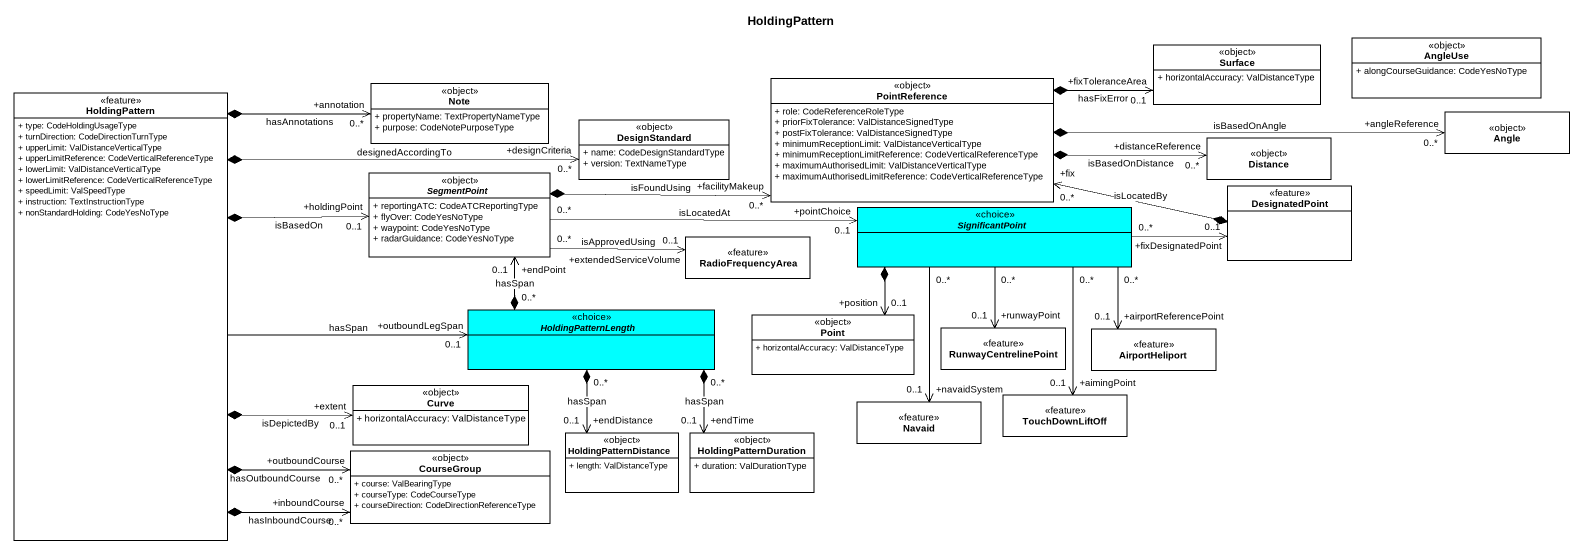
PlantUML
@startuml
title HoldingPattern
hide circle
hide empty members
skinparam classAttributeIconSize 0
class AngleUse <<object>> #FFFFFF {
  + alongCourseGuidance: CodeYesNoType
}
class PointReference <<object>> #FFFFFF {
  + role: CodeReferenceRoleType
  + priorFixTolerance: ValDistanceSignedType
  + postFixTolerance: ValDistanceSignedType
  + minimumReceptionLimit: ValDistanceVerticalType
  + minimumReceptionLimitReference: CodeVerticalReferenceType
  + maximumAuthorisedLimit: ValDistanceVerticalType
  + maximumAuthorisedLimitReference: CodeVerticalReferenceType
}
class Surface <<object>> #FFFFFF {
  + horizontalAccuracy: ValDistanceType
}
class HoldingPattern <<feature>> {
  + type: CodeHoldingUsageType
  + turnDirection: CodeDirectionTurnType
  + upperLimit: ValDistanceVerticalType
  + upperLimitReference: CodeVerticalReferenceType
  + lowerLimit: ValDistanceVerticalType
  + lowerLimitReference: CodeVerticalReferenceType
  + speedLimit: ValSpeedType
  + instruction: TextInstructionType
  + nonStandardHolding: CodeYesNoType
}
class "Note" as Note_ <<object>> #FFFFFF {
  + propertyName: TextPropertyNameType
  + purpose: CodeNotePurposeType
}
class DesignStandard <<object>> #FFFFFF {
  + name: CodeDesignStandardType
  + version: TextNameType
}
class Angle <<object>> #FFFFFF
class Distance <<object>> #FFFFFF
abstract class SegmentPoint <<object>> #FFFFFF {
  + reportingATC: CodeATCReportingType
  + flyOver: CodeYesNoType
  + waypoint: CodeYesNoType
  + radarGuidance: CodeYesNoType
}
class DesignatedPoint <<feature>>
class RadioFrequencyArea <<feature>>
abstract class SignificantPoint <<choice>> #00FFFF
abstract class HoldingPatternLength <<choice>> #00FFFF
class Point <<object>> #FFFFFF {
  + horizontalAccuracy: ValDistanceType
}
class RunwayCentrelinePoint <<feature>>
class AirportHeliport <<feature>>
class Curve <<object>> #FFFFFF {
  + horizontalAccuracy: ValDistanceType
}
class Navaid <<feature>>
class TouchDownLiftOff <<feature>>
class CourseGroup <<object>> #FFFFFF {
  + course: ValBearingType
  + courseType: CodeCourseType
  + courseDirection: CodeDirectionReferenceType
}
class HoldingPatternDistance <<object>> #FFFFFF {
  + length: ValDistanceType
}
class HoldingPatternDuration <<object>> #FFFFFF {
  + duration: ValDurationType
}
PointReference *-right-> "+fixToleranceArea\n0..1" Surface : hasFixError
PointReference *-right-> "+angleReference\n0..*" Angle : isBasedOnAngle
PointReference *-right-> "+distanceReference\n0..*" Distance : isBasedOnDistance
HoldingPattern *-up-> "+annotation\n0..*" Note_ : hasAnnotations
HoldingPattern *-right-> "+designCriteria\n0..*" DesignStandard : designedAccordingTo
HoldingPattern *-right-> "+holdingPoint\n0..1" SegmentPoint : isBasedOn
HoldingPattern -right-> "+outboundLegSpan\n0..1" HoldingPatternLength : hasSpan
HoldingPattern *-right-> "+extent\n0..1" Curve : isDepictedBy
HoldingPattern *-right-> "+outboundCourse\n0..*" CourseGroup : hasOutboundCourse
HoldingPattern *-right-> "+inboundCourse\n0..*" CourseGroup : hasInboundCourse
SegmentPoint *-right-> "+facilityMakeup\n0..*" PointReference : isFoundUsing
SegmentPoint "0..*" -right-> "+extendedServiceVolume\n0..1" RadioFrequencyArea : isApprovedUsing
SegmentPoint "0..*" -right-> "+pointChoice\n0..1" SignificantPoint : isLocatedAt
DesignatedPoint *-left-> "+fix\n0..*" PointReference : isLocatedBy
SignificantPoint "0..*" -right-> "+fixDesignatedPoint\n0..1" DesignatedPoint
SignificantPoint *--> "+position\n0..1" Point
SignificantPoint "0..*" --> "+runwayPoint\n0..1" RunwayCentrelinePoint
SignificantPoint "0..*" --> "+airportReferencePoint\n0..1" AirportHeliport
SignificantPoint "0..*" --> "+navaidSystem\n0..1" Navaid
SignificantPoint "0..*" --> "+aimingPoint\n0..1" TouchDownLiftOff
HoldingPatternLength "0..*" *-up-> "+endPoint\n0..1" SegmentPoint : hasSpan
HoldingPatternLength "0..*" *--> "+endDistance\n0..1" HoldingPatternDistance : hasSpan
HoldingPatternLength "0..*" *--> "+endTime\n0..1" HoldingPatternDuration : hasSpan
@enduml
